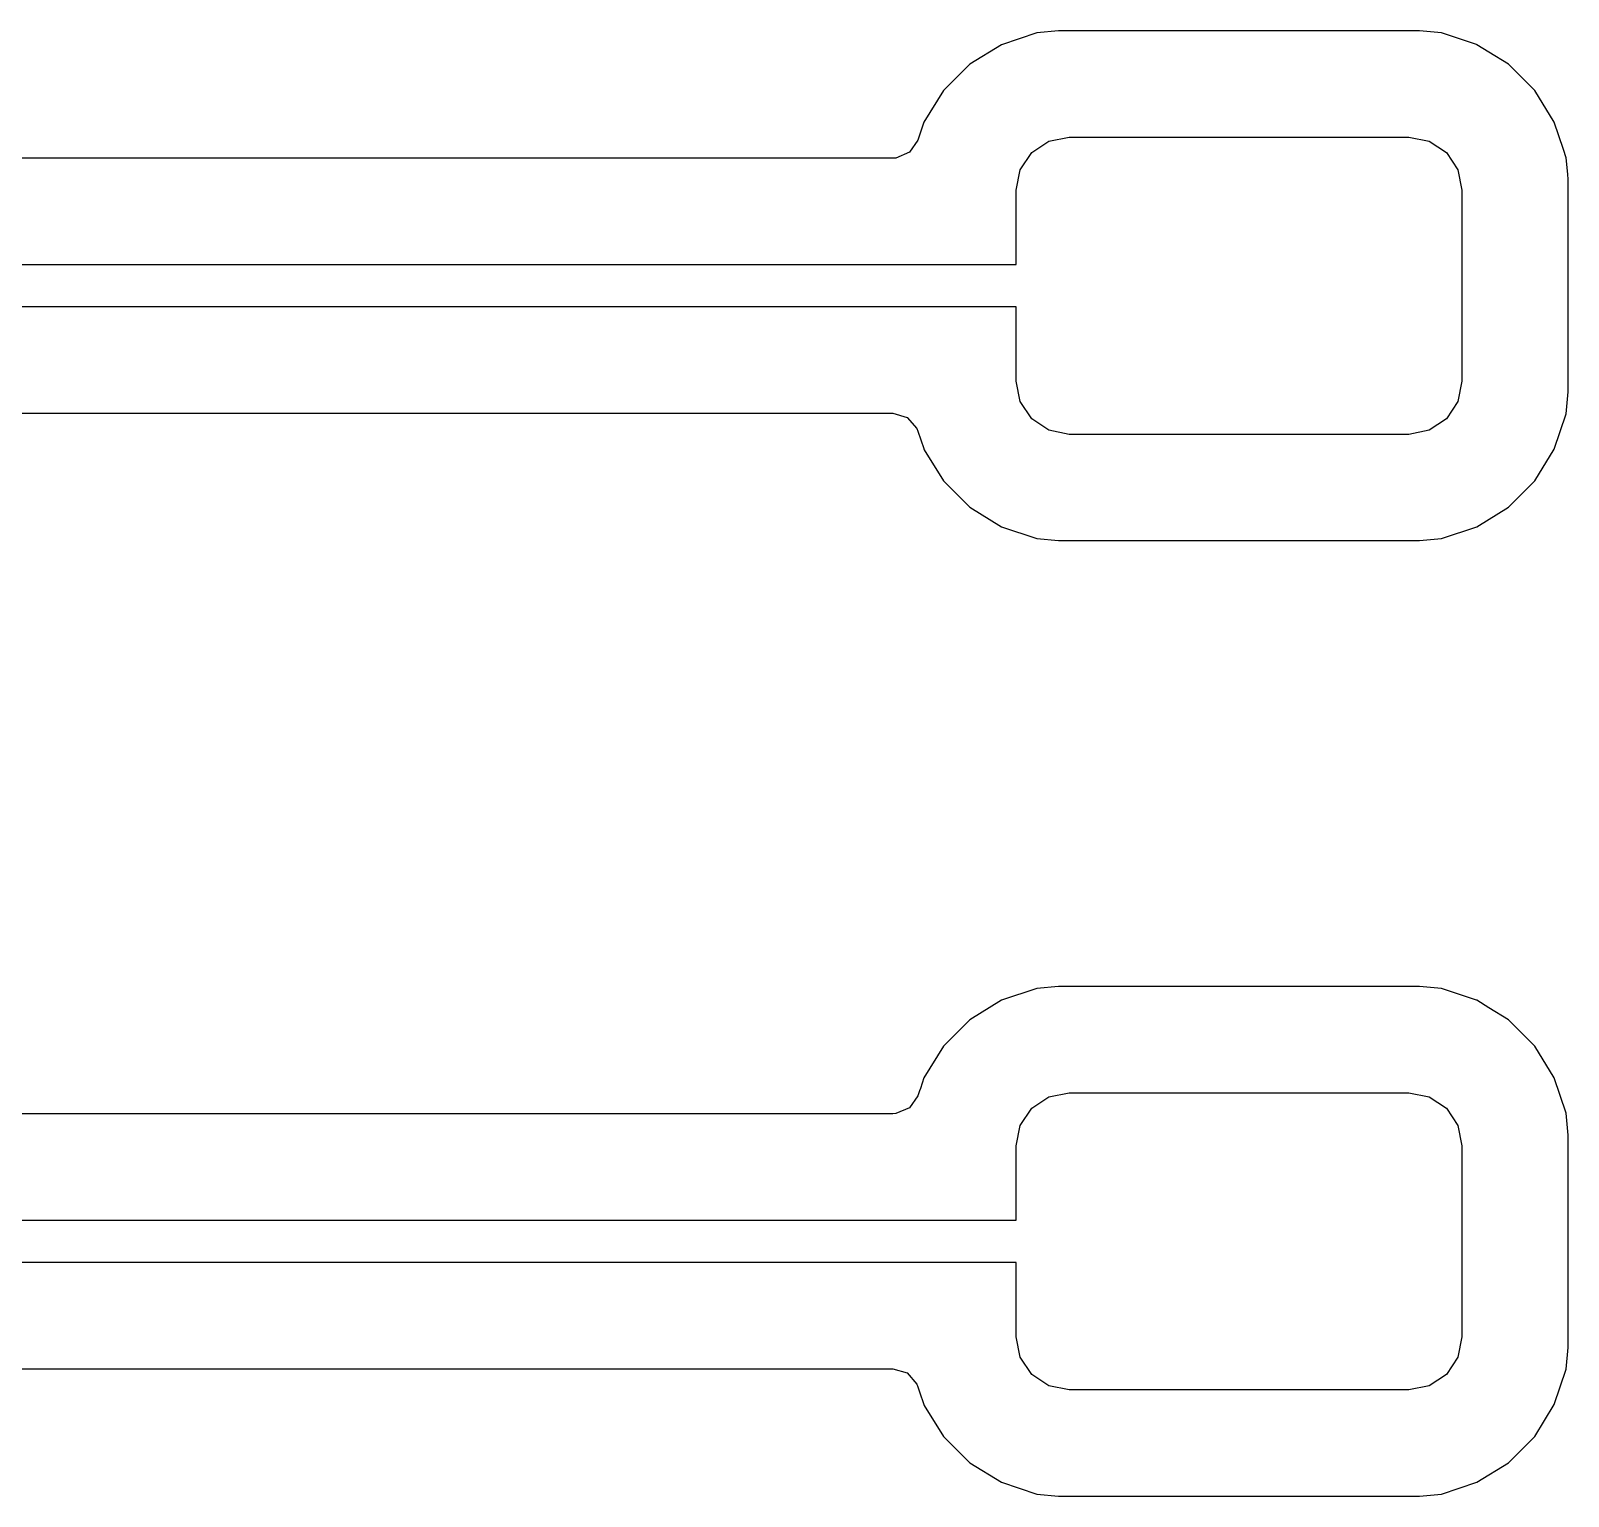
# Model space of a CAD drawing. Header units: inches. Extents: x 6.57 to 9.79, y -8.72 to -3.17.
# Drawn here: x 7.6335 to 7.9186, y -6.8863 to -6.6146 of the extents above; entities that cross this region are included whole.
import ezdxf

# ---------------------------------------------------------------- set-up
doc = ezdxf.new("R2010")
doc.units = ezdxf.units.IN
doc.header["$MEASUREMENT"] = 0
doc.layers.add('In2.Cu', color=33, linetype='CONTINUOUS', true_color=0xce7d2c)

msp = doc.modelspace()

# ---------------------------------------------------------------- linework, layer by layer
at = {"layer": 'In2.Cu', "linetype": 'CONTINUOUS'}
for p, q in [((7.8241, -6.61457), (7.82005, -6.61498)), ((7.89103, -6.61457), (7.8241, -6.61457)), ((7.8241, -6.61457), (7.8241, -6.61457)), ((7.89508, -6.61498), (7.89103, -6.61457)), ((7.8135, -6.61715), (7.80762, -6.62078)), ((7.82005, -6.61498), (7.8135, -6.61715)), ((7.8135, -6.61715), (7.8135, -6.61715)), ((7.82005, -6.61498), (7.82005, -6.61498)), ((7.90158, -6.61713), (7.89508, -6.61498)), ((7.89508, -6.61498), (7.89508, -6.61498)), ((7.90163, -6.61715), (7.90158, -6.61713)), ((7.90386, -6.61853), (7.90163, -6.61715)), ((7.90163, -6.61715), (7.90163, -6.61715)), ((7.90751, -6.62078), (7.90386, -6.61853)), ((7.80762, -6.62078), (7.80273, -6.62566)), ((7.9124, -6.62566), (7.90751, -6.62078)), ((7.80273, -6.62566), (7.79911, -6.63154)), ((7.91602, -6.63154), (7.9124, -6.62566)), ((7.79911, -6.63154), (7.79801, -6.63484)), ((7.79911, -6.63154), (7.79911, -6.63154)), ((7.9177, -6.63661), (7.91602, -6.63154)), ((7.8223, -6.63502), (7.82607, -6.63427)), ((7.82607, -6.63427), (7.88906, -6.63427)), ((7.88906, -6.63427), (7.89283, -6.63502)), ((7.79645, -6.6371), (7.79391, -6.63816)), ((7.79801, -6.63484), (7.79645, -6.6371)), ((7.81698, -6.64035), (7.81911, -6.63715)), ((7.81911, -6.63715), (7.8223, -6.63502)), ((7.89283, -6.63502), (7.89602, -6.63715)), ((7.89602, -6.63715), (7.89816, -6.64035)), ((7.9182, -6.6381), (7.9177, -6.63661)), ((7.79338, -6.63819), (7.56816, -6.63819)), ((7.79391, -6.63816), (7.79338, -6.63819)), ((7.91851, -6.64114), (7.9182, -6.6381)), ((7.9182, -6.6381), (7.9182, -6.6381)), ((7.81623, -6.64411), (7.81698, -6.64035)), ((7.89816, -6.64035), (7.8989, -6.64411)), ((7.91861, -6.64214), (7.91851, -6.64114)), ((7.91861, -6.68152), (7.91861, -6.64214)), ((7.81623, -6.65789), (7.81623, -6.64411)), ((7.8989, -6.64411), (7.8989, -6.67955)), ((7.54064, -6.65789), (7.81623, -6.65789)), ((7.81623, -6.66577), (7.54064, -6.66577)), ((7.81623, -6.67955), (7.81623, -6.66577)), ((7.81698, -6.68331), (7.81623, -6.67955)), ((7.8989, -6.67955), (7.89816, -6.68331)), ((7.9182, -6.68556), (7.91861, -6.68152)), ((7.56348, -6.68547), (7.79338, -6.68547)), ((7.79338, -6.68547), (7.79602, -6.68625)), ((7.81911, -6.68651), (7.81698, -6.68331)), ((7.89816, -6.68331), (7.89602, -6.68651)), ((7.91602, -6.69212), (7.9182, -6.68556)), ((7.79602, -6.68625), (7.79782, -6.68833)), ((7.79782, -6.68833), (7.79801, -6.68882)), ((7.8223, -6.68864), (7.81911, -6.68651)), ((7.82607, -6.68939), (7.8223, -6.68864)), ((7.89283, -6.68864), (7.88906, -6.68939)), ((7.89602, -6.68651), (7.89283, -6.68864)), ((7.79801, -6.68882), (7.79908, -6.69203)), ((7.88906, -6.68939), (7.82607, -6.68939)), ((7.79908, -6.69203), (7.79911, -6.69212)), ((7.79911, -6.69212), (7.79911, -6.69212)), ((7.79911, -6.69212), (7.79919, -6.69225)), ((7.79919, -6.69225), (7.80273, -6.698)), ((7.9124, -6.698), (7.91602, -6.69212)), ((7.80273, -6.698), (7.80762, -6.70288)), ((7.90751, -6.70288), (7.9124, -6.698)), ((7.80762, -6.70288), (7.8135, -6.70651)), ((7.90163, -6.70651), (7.90751, -6.70288)), ((7.8135, -6.70651), (7.82005, -6.70868)), ((7.82005, -6.70868), (7.8241, -6.70909)), ((7.89103, -6.70909), (7.89508, -6.70868)), ((7.89508, -6.70868), (7.90163, -6.70651)), ((7.8241, -6.70909), (7.89103, -6.70909)), ((7.82005, -6.79215), (7.8135, -6.79432)), ((7.8241, -6.79173), (7.82005, -6.79215)), ((7.82005, -6.79215), (7.82005, -6.79215)), ((7.89103, -6.79173), (7.8241, -6.79173)), ((7.8241, -6.79173), (7.8241, -6.79173)), ((7.89508, -6.79215), (7.89103, -6.79173)), ((7.90158, -6.7943), (7.89508, -6.79215)), ((7.89508, -6.79215), (7.89508, -6.79215)), ((7.8135, -6.79432), (7.80762, -6.79794)), ((7.8135, -6.79432), (7.8135, -6.79432)), ((7.90163, -6.79432), (7.90158, -6.7943)), ((7.90386, -6.79569), (7.90163, -6.79432)), ((7.90163, -6.79432), (7.90163, -6.79432)), ((7.90751, -6.79794), (7.90386, -6.79569)), ((7.80762, -6.79794), (7.80273, -6.80283)), ((7.9124, -6.80283), (7.90751, -6.79794)), ((7.80273, -6.80283), (7.79911, -6.80871)), ((7.91602, -6.80871), (7.9124, -6.80283)), ((7.79831, -6.81111), (7.79801, -6.81201)), ((7.79846, -6.81067), (7.79831, -6.81111)), ((7.79911, -6.80871), (7.79846, -6.81067)), ((7.79911, -6.80871), (7.79911, -6.80871)), ((7.9182, -6.81526), (7.91602, -6.80871)), ((7.79801, -6.81201), (7.79645, -6.81427)), ((7.81911, -6.81432), (7.8223, -6.81219)), ((7.8223, -6.81219), (7.82607, -6.81144)), ((7.82607, -6.81144), (7.88906, -6.81144)), ((7.88906, -6.81144), (7.89283, -6.81219)), ((7.89283, -6.81219), (7.89602, -6.81432)), ((7.79338, -6.81535), (7.56348, -6.81535)), ((7.79391, -6.81533), (7.79338, -6.81535)), ((7.79645, -6.81427), (7.79391, -6.81533)), ((7.81698, -6.81751), (7.81911, -6.81432)), ((7.89602, -6.81432), (7.89816, -6.81751)), ((7.91861, -6.81931), (7.9182, -6.81526)), ((7.81623, -6.82128), (7.81698, -6.81751)), ((7.89816, -6.81751), (7.8989, -6.82128)), ((7.91861, -6.85868), (7.91861, -6.81931)), ((7.81623, -6.83506), (7.81623, -6.82128)), ((7.8989, -6.82128), (7.8989, -6.85671)), ((7.54064, -6.83506), (7.81623, -6.83506)), ((7.81623, -6.84293), (7.54064, -6.84293)), ((7.81623, -6.85671), (7.81623, -6.84293)), ((7.81698, -6.86048), (7.81623, -6.85671)), ((7.8989, -6.85671), (7.89816, -6.86048)), ((7.9182, -6.86273), (7.91861, -6.85868)), ((7.56348, -6.86264), (7.79338, -6.86264)), ((7.79338, -6.86264), (7.79602, -6.86341)), ((7.81911, -6.86367), (7.81698, -6.86048)), ((7.89816, -6.86048), (7.89602, -6.86367)), ((7.79602, -6.86341), (7.79782, -6.86549)), ((7.79782, -6.86549), (7.79801, -6.86598)), ((7.8223, -6.86581), (7.81911, -6.86367)), ((7.89602, -6.86367), (7.89283, -6.86581)), ((7.91602, -6.86928), (7.9182, -6.86273)), ((7.79801, -6.86598), (7.79831, -6.86689)), ((7.79831, -6.86689), (7.79911, -6.86928)), ((7.82607, -6.86655), (7.8223, -6.86581)), ((7.88906, -6.86655), (7.82607, -6.86655)), ((7.89283, -6.86581), (7.88906, -6.86655)), ((7.79911, -6.86928), (7.79911, -6.86928)), ((7.79911, -6.86928), (7.79919, -6.86942)), ((7.79919, -6.86942), (7.80273, -6.87516)), ((7.9124, -6.87516), (7.91602, -6.86928)), ((7.80273, -6.87516), (7.80762, -6.88005)), ((7.90751, -6.88005), (7.9124, -6.87516)), ((7.80762, -6.88005), (7.8135, -6.88367)), ((7.90163, -6.88367), (7.90751, -6.88005)), ((7.8135, -6.88367), (7.82005, -6.88585)), ((7.89508, -6.88585), (7.90163, -6.88367)), ((7.82005, -6.88585), (7.8241, -6.88626)), ((7.8241, -6.88626), (7.89103, -6.88626)), ((7.89103, -6.88626), (7.89508, -6.88585))]:
    msp.add_line(p, q, dxfattribs=at)

doc.saveas('drawing.dxf')
